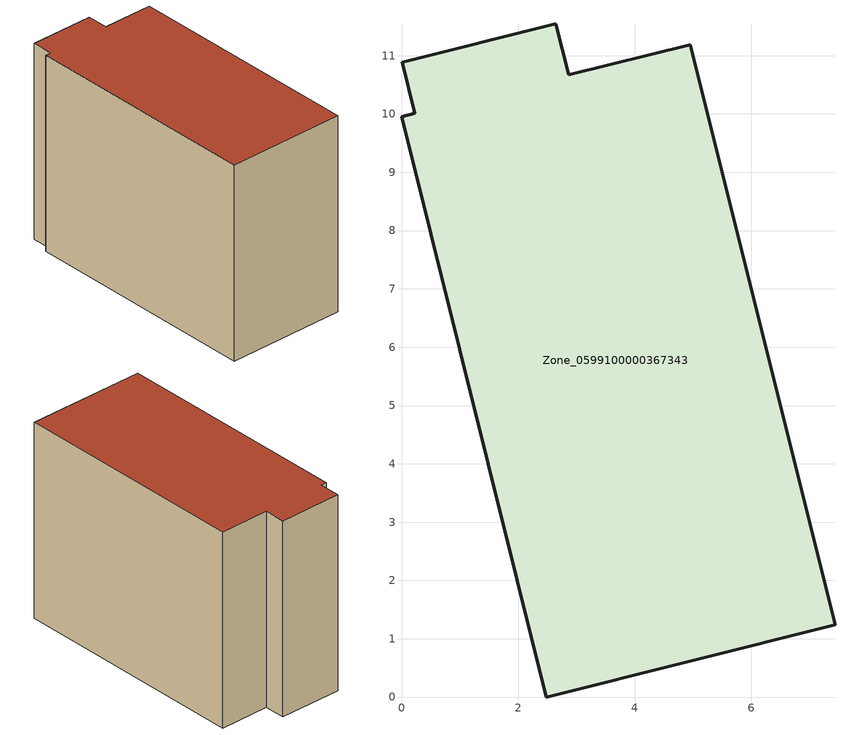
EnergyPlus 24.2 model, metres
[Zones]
Zone_0599100000367343
 floor ground (C_G): 0,9.96 0.23,10.01 0.01,10.88 2.65,11.54 2.87,10.67 4.95,11.19 7.43,1.24 2.48,0 z0
 wall outside (C_F): 2.48,0 7.43,1.24 4.95,11.19 2.87,10.67 2.65,11.54 0.01,10.88 0.23,10.01 0,9.96 2.48,0 z0:8.42
 roof outside (C_R): 0.23,10.01 0,9.96 2.48,0 7.43,1.24 4.95,11.19 2.87,10.67 2.65,11.54 0.01,10.88 z8.42
[BUILDING]
Pand.0599100000367343: North Axis=0; Terrain=City; Loads Convergence Tolerance Value=0.04; Temperature Convergence Tolerance Value=0.4; Solar Distribution=FullExterior; Maximum Number of Warmup Days=25; Minimum Number of Warmup Days=1
[Site:Location]
Rotterdam.The.Hague.AP_ZH_NLD Design_Conditions: Latitude=51.96; Longitude=4.45; Time Zone=1; Elevation=-4.5
[SITE:GROUNDTEMPERATURE:BUILDINGSURFACE]
18, 18, 18, 18, 18, 18, 18, 18, 18, 18, 18, 18
[MATERIAL] Thermal Absorptance=0.9; Solar Absorptance=0.7; Visible Absorptance=0.7
Name | Roughness | Thickness | Conductivity | Density | Specific Heat
G.TI.1992-2005 | MediumSmooth | 0.15 | 0.06 | 540 | 1210
F.TI.1992-2005 | Rough | 0.3 | 0.12 | 1920 | 840
R.TI.1992-2005 | MediumRough | 0.2 | 0.08 | 1500 | 1000
[CONSTRUCTION]
C_G: G.TI.1992-2005
C_F: F.TI.1992-2005
C_R: R.TI.1992-2005
[ZONE]
Zone_0599100000367343: Type=1; Multiplier=1; Ceiling Height=Autocalculate; Volume=Autocalculate; Floor Area=autocalculate; Part of Total Floor Area=Yes
[ZONEINFILTRATION:DESIGNFLOWRATE]
Infil_Zone_0599100000367343: Zone or ZoneList or Space or SpaceList=Zone_0599100000367343; Schedule=AlwaysOn; Design Flow Rate Calculation Method=Flow/Area; Flow Rate per Floor Area=0.0015; Constant Term Coefficient=1; Temperature Term Coefficient=0; Velocity Term Coefficient=0; Velocity Squared Term Coefficient=0
[HVACTEMPLATE:ZONE:IDEALLOADSAIRSYSTEM]
Zone_0599100000367343: Maximum Heating Supply Air Temperature=50; Minimum Cooling Supply Air Temperature=13; Maximum Heating Supply Air Humidity Ratio=0.0156; Minimum Cooling Supply Air Humidity Ratio=0.0077; Heating Limit=NoLimit; Cooling Limit=NoLimit; Dehumidification Control Type=ConstantSensibleHeatRatio; Cooling Sensible Heat Ratio=0.7; Dehumidification Setpoint=60; Humidification Control Type=None; Humidification Setpoint=30; Outdoor Air Method=None; Outdoor Air Flow Rate per Person=0.00944; Outdoor Air Flow Rate per Zone Floor Area=0; Outdoor Air Flow Rate per Zone=0; Demand Controlled Ventilation Type=None; Outdoor Air Economizer Type=NoEconomizer; Heat Recovery Type=None; Sensible Heat Recovery Effectiveness=0.7; Latent Heat Recovery Effectiveness=0.65
[ZONECONTROL:THERMOSTAT]
ThermostatControl_Zone_0599100000367343: Zone or ZoneList=Zone_0599100000367343; Control Type Schedule=DualSetpointControlType; Control 1=Thermostat_Zone_0599100000367343; Temperature Difference Between Cutout And Setpoint=0
[THERMOSTATSETPOINT:DUALSETPOINT]
Thermostat_Zone_0599100000367343: Heating Setpoint Temperature Schedule=HeatingSetpoint_Zone_0599100000367343; Cooling Setpoint Temperature Schedule=CoolingSetpoint_Zone_0599100000367343
[SCHEDULE:COMPACT]
HeatingSetpoint_Zone_0599100000367343: Through: 12/31, For: AllDays, Until: 24:00, 21
CoolingSetpoint_Zone_0599100000367343: Through: 12/31, For: AllDays, Until: 24:00, 24
DualSetpointControlType: Through: 12/31, For: AllDays, Until: 24:00, 4
AlwaysOn: Through: 12/31, For: AllDays, Until: 24:00, 1
